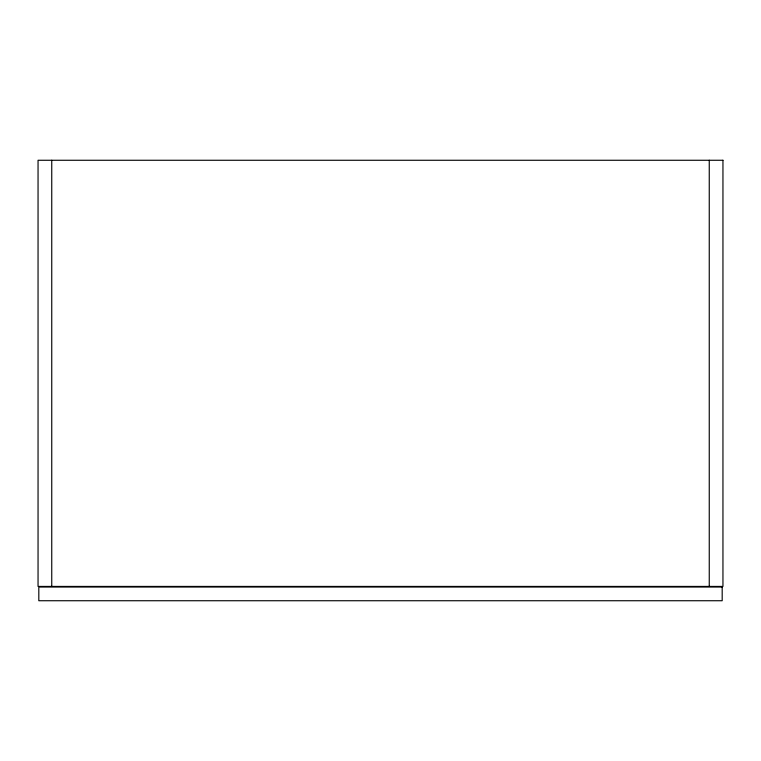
<?xml version="1.0" encoding="UTF-8"?>
<svg xmlns="http://www.w3.org/2000/svg" width="761" height="761" viewBox="0 0 761 761"><rect width="100%" height="100%" fill="white"/><g stroke="black" fill="none" stroke-linecap="round" stroke-linejoin="round"><path stroke-width="1.14" d="M709.252 160.267L709.252 586.427M51.748 160.267L51.748 586.427M722.95 160.267L38.05 160.267L38.05 586.427L722.95 586.427L722.95 160.267M722.189 587.035L38.811 587.035L38.811 600.733L722.189 600.733L722.189 587.035"/></g></svg>
